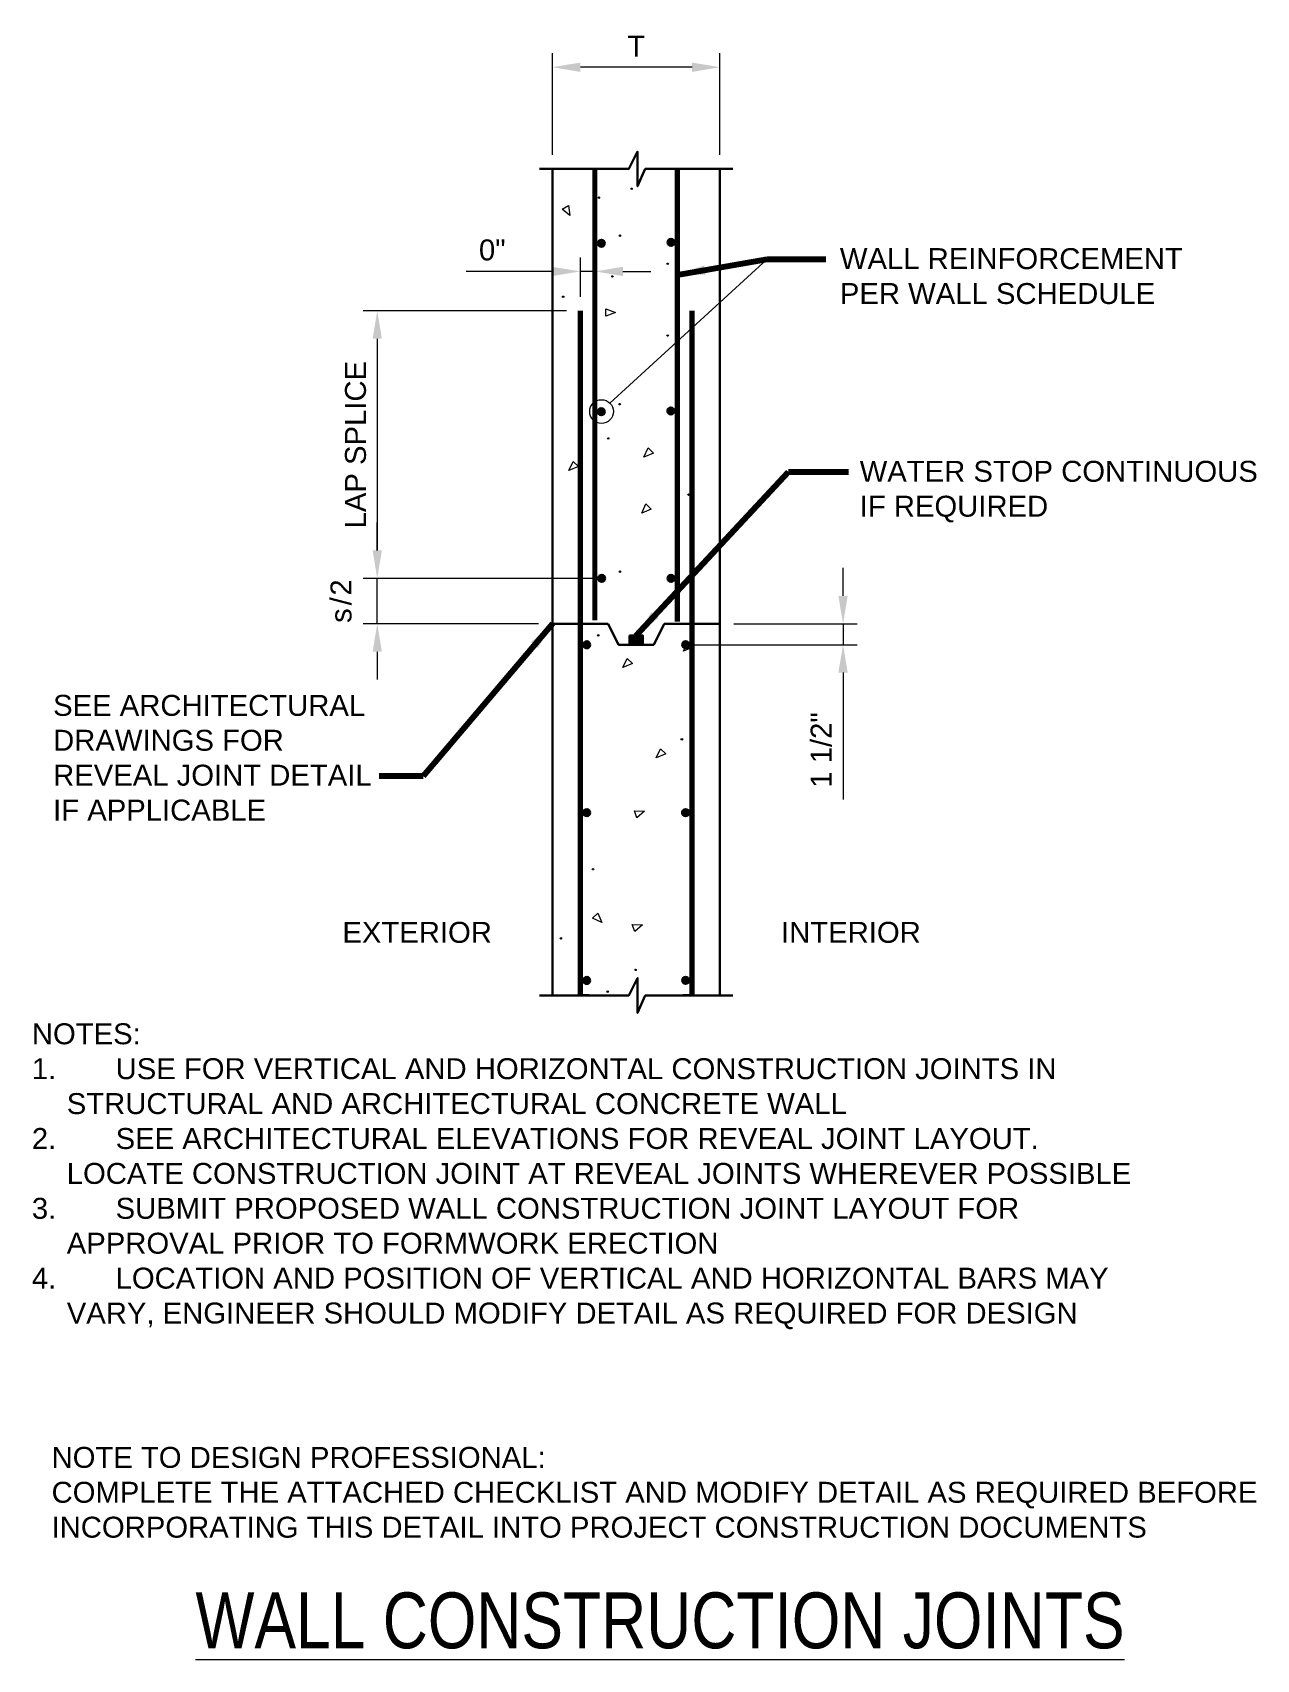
# Model space of a CAD drawing. Header units: inches. Extents: x -1186 to -1099, y 1488 to 1604.
import ezdxf

# ---------------------------------------------------------------- set-up
doc = ezdxf.new("R2010")
doc.units = ezdxf.units.IN
doc.header["$LTSCALE"] = 5
doc.header["$MEASUREMENT"] = 0
for name, color, linetype, lineweight in [('S-ANNO-DIMS', 1, 'Continuous', 20), ('S-ANNO-TEXT', 7, 'Continuous', 20), ('S-DETL', 3, 'Continuous', 30), ('S-DETL-PATT', 7, 'Continuous', 15)]:
    doc.layers.add(name, color=color, linetype=linetype, lineweight=lineweight)
doc.styles.add('Romans', font='arial.ttf')
doc.dimstyles.get("Standard").update_dxf_attribs({"dimtxt": 0.18, "dimasz": 0.18, "dimexe": 0.18, "dimexo": 0.0625, "dimgap": 0.09, "dimtad": 0, "dimtih": 1, "dimtoh": 1, "dimdec": 4, "dimzin": 0, "dimdsep": 46, "dimtxsty": 'Standard', "dimcen": 0.09, "dimadec": 0, "dimazin": 0, "dimtfac": 1, "dimtdec": 4, "dimtofl": 0, "dimtmove": 0, "dimatfit": 3, "dimfxl": 1, "dimtolj": 1, "dimtzin": 0, "dimarcsym": 0})

# ---------------------------------------------------------------- blocks, each defined once
blk = doc.blocks.new('*D0')
at = {"layer": 'Defpoints', "color": 0, "transparency": 16777216}
for p in [(-1147.03, 1584.14), (-1161.58, 1564.97), (-1145.03, 1564.97)]:
    blk.add_point(p, dxfattribs=at)
at = {"layer": 'S-ANNO-DIMS', "transparency": 16777216}
for p, q in [((-1148.03, 1584.14), (-1162.58, 1584.14)), ((-1161.58, 1582.14), (-1161.58, 1566.97)), ((-1146.03, 1564.97), (-1162.58, 1564.97))]:
    blk.add_line(p, q, dxfattribs=at)
for points in [[(-1161.91, 1582.14), (-1161.25, 1582.14), (-1161.58, 1584.14)], [(-1161.91, 1566.97), (-1161.25, 1566.97), (-1161.58, 1564.97)]]:
    blk.add_solid(points, dxfattribs=at)
at = {"layer": 'S-ANNO-DIMS', "transparency": 16777216, "insert": (-1163.13, 1574.55), "char_height": 1.5, "attachment_point": 5, "rotation": 90, "style": 'Romans'}
blk.add_mtext('\\A1;LAP SPLICE', dxfattribs=at)
blk = doc.blocks.new('*D1')
at = {"layer": 'Defpoints', "color": 0, "transparency": 16777216}
for p in [(-1137.03, 1561.72), (-1140.03, 1560.22), (-1128.21, 1560.22)]:
    blk.add_point(p, dxfattribs=at)
at = {"layer": 'S-ANNO-DIMS', "transparency": 16777216}
for p, q in [((-1128.21, 1563.72), (-1128.21, 1565.72)), ((-1136.03, 1561.72), (-1127.21, 1561.72)), ((-1128.21, 1561.72), (-1128.21, 1560.22)), ((-1139.03, 1560.22), (-1127.21, 1560.22)), ((-1128.21, 1558.22), (-1128.21, 1549.14))]:
    blk.add_line(p, q, dxfattribs=at)
for points in [[(-1128.55, 1563.72), (-1127.88, 1563.72), (-1128.21, 1561.72)], [(-1128.55, 1558.22), (-1127.88, 1558.22), (-1128.21, 1560.22)]]:
    blk.add_solid(points, dxfattribs=at)
at = {"layer": 'S-ANNO-DIMS', "transparency": 16777216, "insert": (-1129.77, 1552.68), "char_height": 1.5, "attachment_point": 5, "rotation": 90, "style": 'Romans'}
blk.add_mtext('\\A1;1 1/2" ', dxfattribs=at)
blk = doc.blocks.new('*D2')
at = {"layer": 'Defpoints', "color": 0, "transparency": 16777216}
for p in [(-1149.03, 1601.59), (-1149.03, 1594.3), (-1137.03, 1594.3)]:
    blk.add_point(p, dxfattribs=at)
at = {"layer": 'S-ANNO-DIMS', "transparency": 16777216}
for p, q in [((-1149.03, 1595.3), (-1149.03, 1602.59)), ((-1137.03, 1595.3), (-1137.03, 1602.59)), ((-1139.03, 1601.59), (-1147.03, 1601.59))]:
    blk.add_line(p, q, dxfattribs=at)
for points in [[(-1147.03, 1601.92), (-1147.03, 1601.25), (-1149.03, 1601.59)], [(-1139.03, 1601.92), (-1139.03, 1601.25), (-1137.03, 1601.59)]]:
    blk.add_solid(points, dxfattribs=at)
at = {"layer": 'S-ANNO-DIMS', "transparency": 16777216, "insert": (-1143.03, 1603.09), "char_height": 1.5, "attachment_point": 5, "style": 'Romans'}
blk.add_mtext('\\A1;T', dxfattribs=at)
blk = doc.blocks.new('*D3')
at = {"layer": 'Defpoints', "color": 0, "transparency": 16777216}
for p in [(-1147.03, 1586.96), (-1145.98, 1586.96), (-1147.03, 1584.14)]:
    blk.add_point(p, dxfattribs=at)
at = {"layer": 'S-ANNO-DIMS', "transparency": 16777216}
for p, q in [((-1147.03, 1585.14), (-1147.03, 1587.96)), ((-1149.03, 1586.96), (-1155.2, 1586.96)), ((-1145.98, 1586.96), (-1147.03, 1586.96)), ((-1143.98, 1586.96), (-1141.98, 1586.96))]:
    blk.add_line(p, q, dxfattribs=at)
for points in [[(-1149.03, 1587.29), (-1149.03, 1586.63), (-1147.03, 1586.96)], [(-1143.98, 1587.29), (-1143.98, 1586.63), (-1145.98, 1586.96)]]:
    blk.add_solid(points, dxfattribs=at)
at = {"layer": 'S-ANNO-DIMS', "transparency": 16777216, "insert": (-1153.34, 1588.49), "char_height": 1.5, "attachment_point": 5, "style": 'Romans'}
blk.add_mtext('\\A1;0" ', dxfattribs=at)
blk = doc.blocks.new('*D4')
at = {"layer": 'Defpoints', "color": 0, "transparency": 16777216}
for p in [(-1161.58, 1564.97), (-1145.03, 1564.97), (-1149.03, 1561.72)]:
    blk.add_point(p, dxfattribs=at)
at = {"layer": 'S-ANNO-DIMS', "transparency": 16777216}
for p, q in [((-1161.58, 1566.97), (-1161.58, 1568.97)), ((-1146.03, 1564.97), (-1162.58, 1564.97)), ((-1161.58, 1561.72), (-1161.58, 1564.97)), ((-1150.03, 1561.72), (-1162.58, 1561.72)), ((-1161.58, 1559.72), (-1161.58, 1557.72))]:
    blk.add_line(p, q, dxfattribs=at)
for points in [[(-1161.91, 1566.97), (-1161.25, 1566.97), (-1161.58, 1564.97)], [(-1161.91, 1559.72), (-1161.25, 1559.72), (-1161.58, 1561.72)]]:
    blk.add_solid(points, dxfattribs=at)
at = {"layer": 'S-ANNO-DIMS', "transparency": 16777216, "insert": (-1164.17, 1563.34), "char_height": 1.5, "attachment_point": 5, "rotation": 90, "style": 'Romans'}
blk.add_mtext('\\A1;{\\T1.2;s/}2', dxfattribs=at)

msp = doc.modelspace()

# ---------------------------------------------------------------- hatches: boundary and pattern name
at = {"layer": 'S-DETL'}
h = msp.add_hatch(color=256, dxfattribs=at)
h.dxf.hatch_style = 1
h.paths.add_polyline_path([(-1145.7730313, 1588.97814, 1), (-1145.2730313, 1588.97814, 1)])
h = msp.add_hatch(color=256, dxfattribs=at)
h.dxf.hatch_style = 1
h.paths.add_polyline_path([(-1140.7857722, 1589.0377352, 1), (-1140.2857722, 1589.0377352, 1)])
h = msp.add_hatch(color=256, dxfattribs=at)
h.dxf.hatch_style = 1
h.paths.add_polyline_path([(-1145.7862898, 1576.9086646, 1), (-1145.2862898, 1576.9086646, 1)])
h = msp.add_hatch(color=256, dxfattribs=at)
h.dxf.hatch_style = 1
h.paths.add_polyline_path([(-1140.7990307, 1576.9682599, 1), (-1140.2990307, 1576.9682599, 1)])
h = msp.add_hatch(color=256, dxfattribs=at)
h.dxf.hatch_style = 1
h.paths.add_polyline_path([(-1145.7515161, 1564.9696793, 1), (-1145.2515161, 1564.9696793, 1)])
h = msp.add_hatch(color=256, dxfattribs=at)
h.dxf.hatch_style = 1
h.paths.add_polyline_path([(-1140.7857722, 1564.9696793, 1), (-1140.2857722, 1564.9696793, 1)])
h = msp.add_hatch(color=256, dxfattribs=at)
h.dxf.hatch_style = 1
h.paths.add_polyline_path([(-1143.5033742, 1560.2178325), (-1142.5658421, 1560.2178325), (-1142.5658421, 1560.8850023), (-1143.5033742, 1560.8850023)])
h = msp.add_hatch(color=256, dxfattribs=at)
h.dxf.hatch_style = 1
h.paths.add_polyline_path([(-1146.8238593, 1560.2118218, 1), (-1146.3238593, 1560.2118218, 1)])
h = msp.add_hatch(color=256, dxfattribs=at)
h.dxf.hatch_style = 1
h.paths.add_polyline_path([(-1139.7413768, 1560.2178325, 1), (-1139.2413768, 1560.2178325, 1)])
h = msp.add_hatch(color=256, dxfattribs=at)
h.dxf.hatch_style = 1
h.paths.add_polyline_path([(-1146.8238593, 1548.1878769, 1), (-1146.3238593, 1548.1878769, 1)])
h = msp.add_hatch(color=256, dxfattribs=at)
h.dxf.hatch_style = 1
h.paths.add_polyline_path([(-1139.7449071, 1548.1878769, 1), (-1139.2449071, 1548.1878769, 1)])
h = msp.add_hatch(color=256, dxfattribs=at)
h.dxf.hatch_style = 1
h.paths.add_polyline_path([(-1146.8238593, 1536.1669224, 1), (-1146.3238593, 1536.1669224, 1)])
h = msp.add_hatch(color=256, dxfattribs=at)
h.dxf.hatch_style = 1
h.paths.add_polyline_path([(-1139.7413768, 1536.1729331, 1), (-1139.2413768, 1536.1729331, 1)])

# ---------------------------------------------------------------- linework, layer by layer
at = {"layer": 'S-ANNO-TEXT'}
msp.add_lwpolyline([(-1144.9237335, 1577.5321887), (-1133.6471865, 1587.829127), (-1129.4524837, 1587.829127)], dxfattribs=at)
msp.add_circle((-1145.5114961, 1576.9191934), 0.8492516, dxfattribs=at)
at = {"layer": 'S-DETL'}
for p, q in [((-1145.0346082, 1561.7178325), (-1149.0346082, 1561.7178325)), ((-1137.0346082, 1561.7178325), (-1141.0346082, 1561.7178325)), ((-1147.0346082, 1535.1083092), (-1146.4096082, 1535.1083092)), ((-1139.6596082, 1535.1083092), (-1139.0346082, 1535.1083092))]:
    msp.add_line(p, q, dxfattribs=at)
at = {"layer": 'S-DETL', "linetype": 'Continuous'}
for points in [[(-1149.9571982, 1594.3035193), (-1143.5548514, 1594.3035193), (-1142.9326665, 1595.5478891), (-1142.9326665, 1593.0591495), (-1142.3858047, 1594.3035193), (-1136.1120181, 1594.3035193)], [(-1149.9571982, 1535.0926339), (-1143.5548514, 1535.0926339), (-1142.9326665, 1536.3370037), (-1142.9326665, 1533.8482641), (-1142.3858047, 1535.0926339), (-1136.1120181, 1535.0926339)]]:
    msp.add_lwpolyline(points, dxfattribs=at)
at = {"layer": 'S-DETL', "const_width": 0.375}
for points in [[(-1145.9928836, 1561.9660089), (-1145.9928836, 1594.3035193)], [(-1140.0763327, 1561.8640907), (-1140.0763327, 1594.3035193)], [(-1147.0346082, 1584.1386452), (-1147.0346082, 1535.1083092)], [(-1139.0346082, 1535.1083092), (-1139.0346082, 1584.1386452)]]:
    msp.add_lwpolyline(points, dxfattribs=at)
at = {"layer": 'S-DETL'}
for points in [[(-1149.0346082, 1594.3035193), (-1149.0346082, 1535.0926339)], [(-1137.0346082, 1594.3035193), (-1137.0346082, 1535.0926339)], [(-1141.0346082, 1561.7178325), (-1141.7733643, 1560.2178325), (-1144.295852, 1560.2178325), (-1145.0346082, 1561.7178325)]]:
    msp.add_lwpolyline(points, dxfattribs=at)
msp.add_lwpolyline([(-1143.5033742, 1560.8850023), (-1142.5658421, 1560.8850023), (-1142.5658421, 1560.2178325), (-1143.5033742, 1560.2178325)], close=True, dxfattribs=at)
for centre in [(-1145.5230313, 1588.97814), (-1140.5357722, 1589.0377352), (-1145.5362898, 1576.9086646), (-1140.5490307, 1576.9682599), (-1145.5015161, 1564.9696793), (-1140.5357722, 1564.9696793), (-1146.5738593, 1560.2118218), (-1139.4913768, 1560.2178325), (-1146.5738593, 1548.1878769), (-1139.4949071, 1548.1878769), (-1146.5738593, 1536.1669224), (-1139.4913768, 1536.1729331)]:
    msp.add_circle(centre, 0.25, dxfattribs=at)
at = {"layer": 'S-DETL-PATT', "flags": 128}
for points in [[(-1145.6501087, 1592.2464766, -1), (-1145.7537887, 1592.2464766, -1)], [(-1143.3016894, 1592.8806743, -1), (-1143.4053694, 1592.8806743, -1)], [(-1144.1479649, 1589.5194127, -1), (-1144.2516449, 1589.5194127, -1)], [(-1140.7205493, 1587.5111146, -1), (-1140.8242293, 1587.5111146, -1)], [(-1144.676892, 1586.602092, -1), (-1144.780572, 1586.602092, -1)], [(-1148.210087, 1585.1434316, -1), (-1148.313767, 1585.1434316, -1)], [(-1140.7205493, 1582.3677048, -1), (-1140.8242293, 1582.3677048, -1)], [(-1144.1612234, 1577.4499374, -1), (-1144.2649034, 1577.4499374, -1)], [(-1144.9831311, 1574.9928701, -1), (-1145.0868111, 1574.9928701, -1)], [(-1139.2282285, 1570.9693351, -1), (-1139.3319085, 1570.9693351, -1)], [(-1144.1479649, 1565.4513568, -1), (-1144.2516449, 1565.4513568, -1)], [(-1145.7005483, 1560.8882375, -1), (-1145.8042283, 1560.8882375, -1)], [(-1139.7087994, 1553.4373969, -1), (-1139.8124794, 1553.4373969, -1)], [(-1146.0754162, 1544.1350139, -1), (-1146.1790962, 1544.1350139, -1)], [(-1148.371355, 1539.1855807, -1), (-1148.475035, 1539.1855807, -1)], [(-1143.0213326, 1536.9241159, -1), (-1143.1250126, 1536.9241159, -1)], [(-1145.0205006, 1535.3670595, -1), (-1145.1241806, 1535.3670595, -1)]]:
    msp.add_lwpolyline(points, format="xyb", close=True, dxfattribs=at)
for points in [[(-1147.8805473, 1591.6808402), (-1147.784172, 1590.9541456), (-1148.3422152, 1591.4201645)], [(-1145.1974436, 1584.2827679), (-1144.5187689, 1584.0056869), (-1145.2003345, 1583.7525974)], [(-1147.1721316, 1572.9778451), (-1147.8463945, 1572.6901948), (-1147.5470243, 1573.3527379)], [(-1141.8001829, 1573.9415333), (-1142.4744458, 1573.6538829), (-1142.1750756, 1574.316426)], [(-1141.9576881, 1569.9260576), (-1142.6319511, 1569.6384073), (-1142.3325808, 1570.3009503)], [(-1138.9638062, 1560.0390918), (-1139.6380691, 1559.7514414), (-1139.3386989, 1560.4139845)], [(-1143.3066982, 1558.8628208), (-1143.9809612, 1558.5751704), (-1143.6815909, 1559.2377135)], [(-1140.9190949, 1552.3941194), (-1141.5933579, 1552.1064691), (-1141.2939876, 1552.7690122)], [(-1143.1582634, 1548.3191998), (-1142.4254882, 1548.2988563), (-1142.9742739, 1547.8219705)], [(-1145.7890091, 1540.9937643), (-1145.5013588, 1540.3195013), (-1146.1639018, 1540.6188715)], [(-1143.3121155, 1540.1716033), (-1142.5793404, 1540.1512598), (-1143.128126, 1539.674374)]]:
    msp.add_lwpolyline(points, close=True, dxfattribs=at)

# ---------------------------------------------------------------- texts
at = {"layer": 'S-ANNO-TEXT', "style": 'Romans'}
for s, insert, char_height, attachment_point in [('\\A1;WALL REINFORCEMENT\\PPER WALL SCHEDULE', (-1128.4392658, 1588.6267951), 1.499999989, 1), ('WATER STOP CONTINUOUS\\PIF REQUIRED', (-1127.0199973, 1573.3910323), 1.499999989, 1), ('\\A1;SEE ARCHITECTURAL \\PDRAWINGS FOR\\PREVEAL JOINT DETAIL\\PIF APPLICABLE', (-1184.7997969, 1556.6244257), 1.499999989, 1), ('EXTERIOR', (-1164.0770739, 1540.3654367), 1.49999999, 1), ('INTERIOR', (-1132.6533738, 1540.3654367), 1.49999999, 1), ('{\\W0.8;\\LWALL CONSTRUCTION JOINTS}', (-1141.3208891, 1492.3281265), 4, 2)]:
    msp.add_mtext(s, dxfattribs=dict(at, insert=insert, char_height=char_height, attachment_point=attachment_point))
at = {"layer": 'S-ANNO-TEXT', "attachment_point": 1, "style": 'Romans'}
for s, insert, char_height, width in [('\\A1;\\pxa0.66667;NOTES:\\P\\pi-1.6667,l1.6667;1.^IUSE FOR VERTICAL AND HORIZONTAL CONSTRUCTION JOINTS IN STRUCTURAL AND ARCHITECTURAL CONCRETE WALL\\P2.^ISEE ARCHITECTURAL ELEVATIONS FOR REVEAL JOINT LAYOUT. LOCATE CONSTRUCTION JOINT AT REVEAL JOINTS WHEREVER POSSIBLE\\P3.^ISUBMIT PROPOSED WALL CONSTRUCTION JOINT LAYOUT FOR APPROVAL PRIOR TO FORMWORK ERECTION\\P4.^ILOCATION AND POSITION OF VERTICAL AND HORIZONTAL BARS MAY VARY, ENGINEER SHOULD MODIFY DETAIL AS REQUIRED FOR DESIGN', (-1186.3218451, 1533.0982641), 1.4999999894, 79.540727333), ('NOTE TO DESIGN PROFESSIONAL: \\PCOMPLETE THE ATTACHED CHECKLIST AND MODIFY DETAIL AS REQUIRED BEFORE \\PINCORPORATING THIS DETAIL INTO PROJECT CONSTRUCTION DOCUMENTS', (-1184.9101616, 1502.7544567), 1.499999989, 159.842980143)]:
    msp.add_mtext(s, dxfattribs=dict(at, insert=insert, char_height=char_height, width=width))

# ---------------------------------------------------------------- dimensions: what is measured, and where the dimension line sits
at = {"layer": 'S-ANNO-DIMS'}
for base, p1, p2, angle, text, override, picture, middle in [((-1149.0346082, 1601.5878876), (-1137.0346082, 1594.3035193), (-1149.0346082, 1594.3035193), 180, 'T', {"dimscale": 16, "dimtxt": 0.09375, "dimasz": 0.125, "dimexe": 0.0625, "dimgap": 0.0625, "dimtih": 0, "dimtoh": 0, "dimdec": 5, "dimlfac": 1, "dimrnd": 0.03125, "dimzin": 7, "dimlunit": 4, "dimtxsty": 'Romans', "dimcen": 0.125, "dimclrd": 256, "dimclre": 256, "dimclrt": 256, "dimadec": 4, "dimtdec": 5, "dimtofl": 1, "dimtvp": 1, "dimfrac": 2, "dimtzin": 3, "dimlwd": 65535, "dimlwe": 65535}, '*D2', (-1143.0346082, 1601.5878876)), ((-1147.0346082, 1586.9600119), (-1145.9783916, 1586.9600119), (-1147.0346082, 1584.1386452), 180, '0" ', {"dimscale": 16, "dimtxt": 0.09375, "dimasz": 0.125, "dimexe": 0.0625, "dimgap": 0.0625, "dimtih": 0, "dimtoh": 0, "dimdec": 5, "dimlfac": 1, "dimrnd": 0.03125, "dimzin": 7, "dimlunit": 4, "dimtxsty": 'Romans', "dimcen": 0.125, "dimclrd": 256, "dimclre": 256, "dimclrt": 256, "dimadec": 4, "dimtdec": 5, "dimtofl": 1, "dimtvp": 1, "dimfrac": 2, "dimtzin": 3, "dimlwd": 65535, "dimlwe": 65535}, '*D3', (-1153.3419659, 1586.9600119)), ((-1161.5806442, 1564.9682599), (-1147.0346082, 1584.1386452), (-1145.0268608, 1564.9682599), 270, 'LAP SPLICE', {"dimscale": 16, "dimtxt": 0.09375, "dimasz": 0.125, "dimexe": 0.0625, "dimgap": 0.0625, "dimtih": 0, "dimtoh": 0, "dimdec": 5, "dimlfac": 1, "dimrnd": 0.03125, "dimzin": 7, "dimlunit": 4, "dimtxsty": 'Romans', "dimcen": 0.125, "dimclrd": 256, "dimclre": 256, "dimclrt": 256, "dimadec": 4, "dimtdec": 5, "dimtofl": 1, "dimtvp": 1, "dimfrac": 2, "dimtzin": 3, "dimlwd": 65535, "dimlwe": 65535}, '*D0', (-1161.5806442, 1574.5534526)), ((-1161.5806442, 1564.9682599), (-1149.0346082, 1561.7178325), (-1145.0268608, 1564.9682599), 90, '{\\T1.2;s/}2', {"dimscale": 16, "dimtxt": 0.09375, "dimasz": 0.125, "dimexe": 0.0625, "dimgap": 0.0625, "dimtih": 0, "dimtoh": 0, "dimdec": 5, "dimlfac": 1, "dimrnd": 0.03125, "dimzin": 7, "dimlunit": 4, "dimtxsty": 'Romans', "dimcen": 0.125, "dimclrd": 256, "dimclre": 256, "dimclrt": 256, "dimadec": 4, "dimtdec": 5, "dimtofl": 1, "dimtmove": 2, "dimtvp": 1, "dimfrac": 2, "dimtzin": 3, "dimlwd": 65535, "dimlwe": 65535}, '*D4', (-1164.1651438, 1563.3430462)), ((-1128.2149481, 1560.2178325), (-1137.0346082, 1561.7178325), (-1140.0297518, 1560.2178325), 270, '1 1/2" ', {"dimscale": 16, "dimtxt": 0.09375, "dimasz": 0.125, "dimexe": 0.0625, "dimgap": 0.0625, "dimtih": 0, "dimtoh": 0, "dimdec": 5, "dimlfac": 1, "dimrnd": 0.03125, "dimzin": 7, "dimlunit": 4, "dimtxsty": 'Romans', "dimcen": 0.125, "dimclrd": 256, "dimclre": 256, "dimclrt": 256, "dimadec": 4, "dimtdec": 5, "dimtofl": 1, "dimtvp": 1, "dimfrac": 2, "dimtzin": 3, "dimlwd": 65535, "dimlwe": 65535}, '*D1', (-1128.2149481, 1552.6757111))]:
    dim = msp.add_linear_dim(base=base, p1=p1, p2=p2, angle=angle, text=text, dimstyle='Standard', override=override, dxfattribs=at)
    dim.commit()
    dim.dimension.update_dxf_attribs({"geometry": picture, "text_midpoint": middle, "dimtype": 128})

# ---------------------------------------------------------------- leaders
at = {"layer": 'S-ANNO-TEXT'}
for points in [[(-1140.0763327, 1586.7238016), (-1133.6471865, 1587.829127), (-1129.4524837, 1587.829127)], [(-1143.0346082, 1560.8850023), (-1132.1237215, 1572.6023093), (-1127.8216061, 1572.6023093)], [(-1149.0346082, 1561.7178325), (-1158.2796094, 1550.7961515), (-1161.4398039, 1550.7961515)]]:
    msp.add_leader(points, dimstyle='Standard', override={"dimscale": 16, "dimtxt": 0.09375, "dimasz": 0.125, "dimexe": 0.0625, "dimgap": 0.0625, "dimtad": 0, "dimtih": 0, "dimtoh": 0, "dimdec": 5, "dimlfac": 16, "dimrnd": 0.03125, "dimzin": 7, "dimlunit": 4, "dimtxsty": 'Romans', "dimcen": 0.125, "dimclrd": 256, "dimclre": 256, "dimclrt": 256, "dimadec": 4, "dimtdec": 5, "dimtofl": 1, "dimtvp": 1, "dimfrac": 2, "dimtzin": 3, "dimlwd": 65535, "dimlwe": 65535}, dxfattribs=at)

doc.saveas('drawing.dxf')
